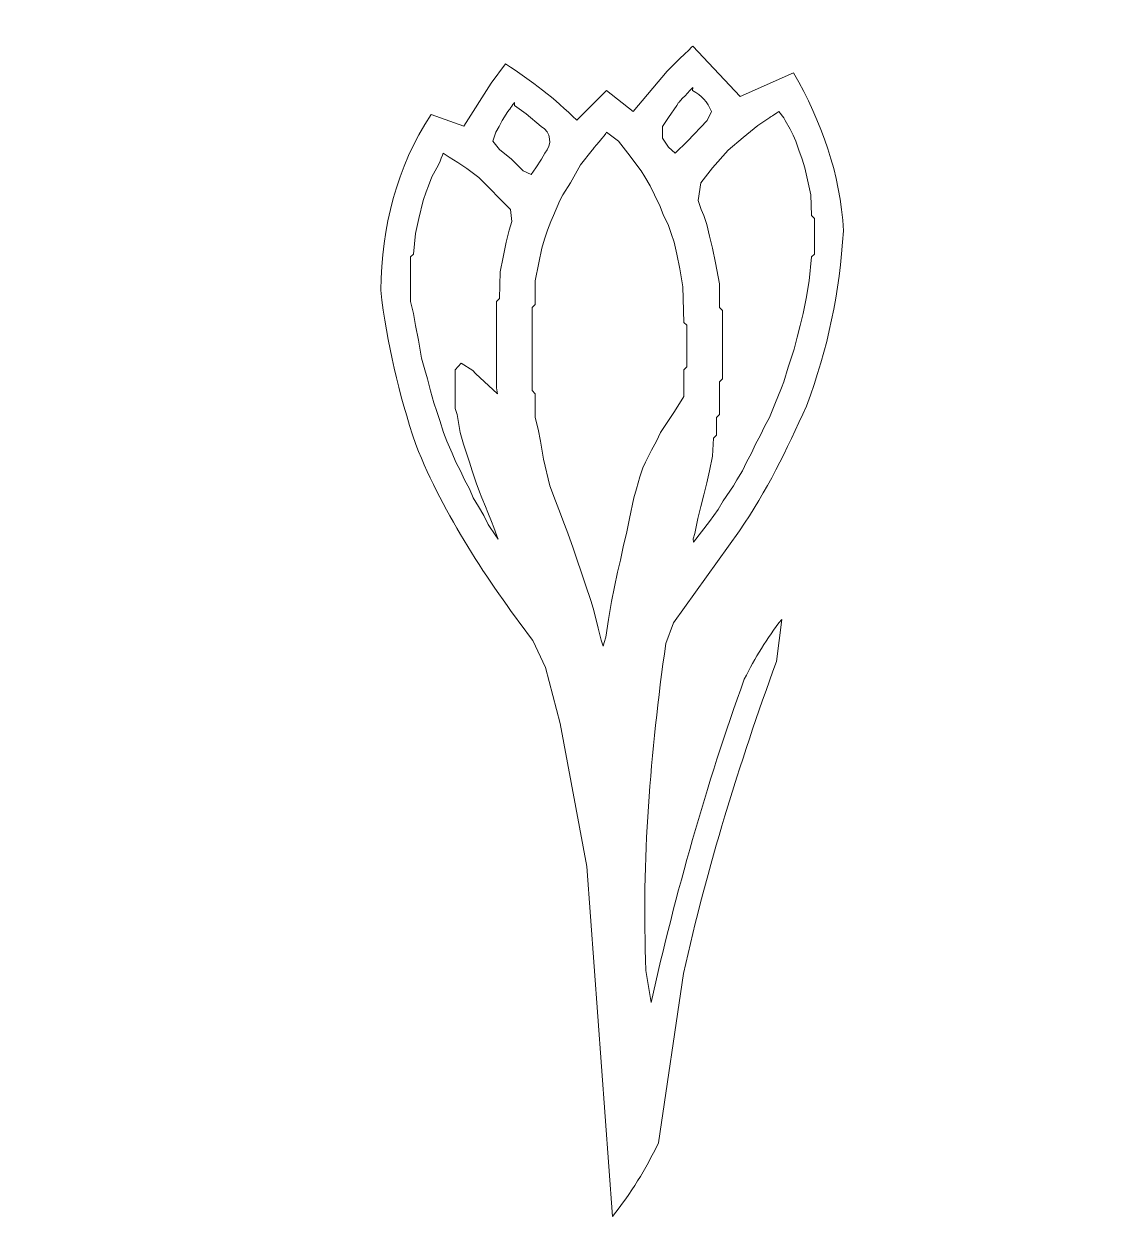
# Model space of a CAD drawing. Header units: centimetres. Extents: x -13.8 to 13.8, y -13.7 to 13.7.
# Drawn here: x -9.536 to -5.298, y -9.353 to -4.694 of the extents above; entities that cross this region are included whole.
import ezdxf

# ---------------------------------------------------------------- set-up
doc = ezdxf.new("R2010")
doc.units = ezdxf.units.CM
doc.header["$MEASUREMENT"] = 0
doc.layers.add('Layer 1', color=7, linetype='Continuous')

msp = doc.modelspace()

# ---------------------------------------------------------------- linework, layer by layer
at = {"layer": 'Layer 1', "lineweight": 0}
for points, knots in [([(-13.77439, -0.86164), (-13.77439, -0.86164), (-0.95374, -0.86164), (-0.95374, -0.86164), (-0.95374, -0.86164), (-0.95374, -0.86164), (-0.94194, -13.67105), (-0.94194, -13.67105), (-0.94194, -13.67105), (-0.94194, -13.67105), (-13.77439, -13.67105), (-13.77439, -13.67105), (-13.77439, -13.67105), (-13.77439, -13.67105), (-13.77439, -0.86164), (-13.77439, -0.86164)], [0, 0, 0, 0, 0.2, 0.2, 0.2, 0.2, 0.4, 0.4, 0.4, 0.4, 0.6, 0.6, 0.6, 0.6, 1, 1, 1, 1]), ([(-6.95031, -4.77946), (-6.95031, -4.77946), (-6.76666, -4.97454), (-6.76666, -4.97454), (-6.76666, -4.97454), (-6.76666, -4.97454), (-6.55978, -4.88273), (-6.55978, -4.88273), (-6.55978, -4.88273), (-6.45175, -5.0759), (-6.37957, -5.27058), (-6.367, -5.49347), (-6.367, -5.49347), (-6.38319, -5.7335), (-6.42587, -5.9463), (-6.51006, -6.17146), (-6.51006, -6.17146), (-6.58798, -6.34272), (-6.66227, -6.49854), (-6.76972, -6.6538), (-6.76972, -6.6538), (-6.76972, -6.6538), (-7.02404, -7.00966), (-7.02404, -7.00966), (-7.02404, -7.00966), (-7.02404, -7.00966), (-7.05433, -7.09023), (-7.05433, -7.09023), (-7.05433, -7.09023), (-7.11415, -7.51354), (-7.14826, -7.92576), (-7.13111, -8.35362), (-7.13111, -8.35362), (-7.13111, -8.35362), (-7.11129, -8.47858), (-7.11129, -8.47858), (-7.11129, -8.47858), (-7.01472, -8.04995), (-6.90042, -7.64133), (-6.75066, -7.22813), (-6.75066, -7.22813), (-6.70875, -7.14375), (-6.66456, -7.07039), (-6.60588, -6.99649), (-6.60588, -6.99649), (-6.60588, -6.99649), (-6.62625, -7.15918), (-6.62625, -7.15918), (-6.62625, -7.15918), (-6.77275, -7.55904), (-6.89218, -7.95052), (-6.98611, -8.36542), (-6.98611, -8.36542), (-6.98611, -8.36542), (-7.0825, -9.02018), (-7.0825, -9.02018), (-7.0825, -9.02018), (-7.13356, -9.12591), (-7.18786, -9.21372), (-7.26043, -9.30572), (-7.26043, -9.30572), (-7.26043, -9.30572), (-7.35912, -7.95185), (-7.35912, -7.95185), (-7.35912, -7.95185), (-7.35912, -7.95185), (-7.46276, -7.39921), (-7.46276, -7.39921), (-7.46276, -7.39921), (-7.46276, -7.39921), (-7.51954, -7.18185), (-7.51954, -7.18185), (-7.51954, -7.18185), (-7.51954, -7.18185), (-7.5687, -7.07861), (-7.5687, -7.07861), (-7.5687, -7.07861), (-7.74968, -6.83763), (-7.90742, -6.60178), (-8.02172, -6.32061), (-8.02172, -6.32061), (-8.08686, -6.12077), (-8.13353, -5.93236), (-8.1566, -5.72339), (-8.1566, -5.72339), (-8.15221, -5.47669), (-8.09831, -5.25227), (-7.96152, -5.0433), (-7.96152, -5.0433), (-7.96152, -5.0433), (-7.83502, -5.0896), (-7.83502, -5.0896), (-7.83502, -5.0896), (-7.83502, -5.0896), (-7.73006, -4.92273), (-7.73006, -4.92273), (-7.73006, -4.92273), (-7.73006, -4.92273), (-7.67405, -4.84825), (-7.67405, -4.84825), (-7.67405, -4.84825), (-7.57308, -4.91437), (-7.48432, -4.9816), (-7.39841, -5.06637), (-7.39841, -5.06637), (-7.39841, -5.06637), (-7.28374, -4.9517), (-7.28374, -4.9517), (-7.28374, -4.9517), (-7.28374, -4.9517), (-7.18031, -5.03211), (-7.18031, -5.03211), (-7.18031, -5.03211), (-7.18031, -5.03211), (-7.04924, -4.87646), (-7.04924, -4.87646), (-7.04924, -4.87646), (-7.04919, -4.8764), (-6.95031, -4.77925), (-6.95031, -4.77946)], [0, 0, 0, 0, 0.0322581, 0.0322581, 0.0322581, 0.0322581, 0.0645161, 0.0645161, 0.0645161, 0.0645161, 0.0967742, 0.0967742, 0.0967742, 0.0967742, 0.1290323, 0.1290323, 0.1290323, 0.1290323, 0.1612903, 0.1612903, 0.1612903, 0.1612903, 0.1935484, 0.1935484, 0.1935484, 0.1935484, 0.2258065, 0.2258065, 0.2258065, 0.2258065, 0.2580645, 0.2580645, 0.2580645, 0.2580645, 0.2903226, 0.2903226, 0.2903226, 0.2903226, 0.3225806, 0.3225806, 0.3225806, 0.3225806, 0.3548387, 0.3548387, 0.3548387, 0.3548387, 0.3870968, 0.3870968, 0.3870968, 0.3870968, 0.4193548, 0.4193548, 0.4193548, 0.4193548, 0.4516129, 0.4516129, 0.4516129, 0.4516129, 0.483871, 0.483871, 0.483871, 0.483871, 0.516129, 0.516129, 0.516129, 0.516129, 0.5483871, 0.5483871, 0.5483871, 0.5483871, 0.5806452, 0.5806452, 0.5806452, 0.5806452, 0.6129032, 0.6129032, 0.6129032, 0.6129032, 0.6451613, 0.6451613, 0.6451613, 0.6451613, 0.6774194, 0.6774194, 0.6774194, 0.6774194, 0.7096774, 0.7096774, 0.7096774, 0.7096774, 0.7419355, 0.7419355, 0.7419355, 0.7419355, 0.7741935, 0.7741935, 0.7741935, 0.7741935, 0.8064516, 0.8064516, 0.8064516, 0.8064516, 0.8387097, 0.8387097, 0.8387097, 0.8387097, 0.8709677, 0.8709677, 0.8709677, 0.8709677, 0.9032258, 0.9032258, 0.9032258, 0.9032258, 0.9354839, 0.9354839, 0.9354839, 0.9354839, 1, 1, 1, 1])]:
    msp.add_open_spline(points, degree=3, knots=knots, dxfattribs=at)
at = {"layer": 'Layer 1', "color": 7, "lineweight": 0}
for points, knots in [([(-6.95031, -4.94004), (-6.95031, -4.94004), (-6.95068, -4.95166), (-6.95068, -4.95166), (-6.95068, -4.95166), (-6.91639, -4.97034), (-6.89221, -4.99548), (-6.87792, -5.03223), (-6.87792, -5.03223), (-6.87792, -5.03223), (-6.89411, -5.06692), (-6.89411, -5.06692), (-6.89411, -5.06692), (-6.89411, -5.06692), (-6.97068, -5.14712), (-6.97068, -5.14712), (-6.97068, -5.14712), (-6.97068, -5.14712), (-7.01849, -5.19303), (-7.01849, -5.19303), (-7.01849, -5.19303), (-7.01849, -5.19303), (-7.04439, -5.17017), (-7.04439, -5.17017), (-7.04439, -5.17017), (-7.04439, -5.17017), (-7.06648, -5.13569), (-7.06648, -5.13569), (-7.06648, -5.13569), (-7.06648, -5.13569), (-7.06648, -5.08997), (-7.06648, -5.08997), (-7.06648, -5.08997), (-7.06648, -5.08997), (-7.04439, -5.05549), (-7.04439, -5.05549), (-7.04439, -5.05549), (-7.04439, -5.05549), (-7.01105, -5.00919), (-7.01105, -5.00919), (-7.01105, -5.00919), (-7.01105, -5.00919), (-7.00515, -4.99795), (-7.00515, -4.99795), (-7.00515, -4.99795), (-7.00516, -4.99795), (-6.95621, -4.94615), (-6.95031, -4.94004)], [0, 0, 0, 0, 0.0769231, 0.0769231, 0.0769231, 0.0769231, 0.1538462, 0.1538462, 0.1538462, 0.1538462, 0.2307692, 0.2307692, 0.2307692, 0.2307692, 0.3076923, 0.3076923, 0.3076923, 0.3076923, 0.3846154, 0.3846154, 0.3846154, 0.3846154, 0.4615385, 0.4615385, 0.4615385, 0.4615385, 0.5384615, 0.5384615, 0.5384615, 0.5384615, 0.6153846, 0.6153846, 0.6153846, 0.6153846, 0.6923077, 0.6923077, 0.6923077, 0.6923077, 0.7692308, 0.7692308, 0.7692308, 0.7692308, 0.8461538, 0.8461538, 0.8461538, 0.8461538, 1, 1, 1, 1]), ([(-7.63971, -4.99758), (-7.63971, -4.99758), (-7.63894, -5.0092), (-7.63894, -5.0092), (-7.63894, -5.0092), (-7.63894, -5.0092), (-7.59417, -5.04103), (-7.59417, -5.04103), (-7.59417, -5.04103), (-7.59417, -5.04103), (-7.53665, -5.08998), (-7.53665, -5.08998), (-7.53665, -5.08998), (-7.49741, -5.11152), (-7.49283, -5.16142), (-7.52199, -5.19322), (-7.52199, -5.19322), (-7.52199, -5.19322), (-7.53551, -5.21608), (-7.53551, -5.21608), (-7.53551, -5.21608), (-7.53551, -5.21608), (-7.55647, -5.25056), (-7.55647, -5.25056), (-7.55647, -5.25056), (-7.55647, -5.25056), (-7.57475, -5.27646), (-7.57475, -5.27646), (-7.57475, -5.27646), (-7.57475, -5.27646), (-7.60542, -5.26122), (-7.60542, -5.26122), (-7.60542, -5.26122), (-7.60542, -5.26122), (-7.65133, -5.21606), (-7.65133, -5.21606), (-7.65133, -5.21606), (-7.65133, -5.21606), (-7.69742, -5.17891), (-7.69742, -5.17891), (-7.69742, -5.17891), (-7.69742, -5.17891), (-7.72332, -5.14711), (-7.72332, -5.14711), (-7.72332, -5.14711), (-7.72332, -5.14711), (-7.7117, -5.11263), (-7.7117, -5.11263), (-7.7117, -5.11263), (-7.7117, -5.11263), (-7.69932, -5.08996), (-7.69932, -5.08996), (-7.69932, -5.08996), (-7.69932, -5.08996), (-7.68675, -5.06691), (-7.68675, -5.06691), (-7.68675, -5.06691), (-7.68675, -5.06691), (-7.66484, -5.03243), (-7.66484, -5.03243), (-7.66484, -5.03243), (-7.66487, -5.03243), (-7.6445, -5.00348), (-7.63971, -4.99758)], [0, 0, 0, 0, 0.0588235, 0.0588235, 0.0588235, 0.0588235, 0.1176471, 0.1176471, 0.1176471, 0.1176471, 0.1764706, 0.1764706, 0.1764706, 0.1764706, 0.2352941, 0.2352941, 0.2352941, 0.2352941, 0.2941176, 0.2941176, 0.2941176, 0.2941176, 0.3529412, 0.3529412, 0.3529412, 0.3529412, 0.4117647, 0.4117647, 0.4117647, 0.4117647, 0.4705882, 0.4705882, 0.4705882, 0.4705882, 0.5294118, 0.5294118, 0.5294118, 0.5294118, 0.5882353, 0.5882353, 0.5882353, 0.5882353, 0.6470588, 0.6470588, 0.6470588, 0.6470588, 0.7058824, 0.7058824, 0.7058824, 0.7058824, 0.7647059, 0.7647059, 0.7647059, 0.7647059, 0.8235294, 0.8235294, 0.8235294, 0.8235294, 0.8823529, 0.8823529, 0.8823529, 0.8823529, 1, 1, 1, 1]), ([(-6.61731, -5.03206), (-6.61731, -5.03206), (-6.59731, -5.0572), (-6.59731, -5.0572), (-6.59731, -5.0572), (-6.59731, -5.0572), (-6.59255, -5.06691), (-6.59255, -5.06691), (-6.59255, -5.06691), (-6.59255, -5.06691), (-6.57369, -5.1012), (-6.57369, -5.1012), (-6.57369, -5.1012), (-6.57369, -5.1012), (-6.56186, -5.12443), (-6.56186, -5.12443), (-6.56186, -5.12443), (-6.56186, -5.12443), (-6.55157, -5.1471), (-6.55157, -5.1471), (-6.55157, -5.1471), (-6.55157, -5.1471), (-6.53919, -5.18158), (-6.53919, -5.18158), (-6.53919, -5.18158), (-6.53919, -5.18158), (-6.52736, -5.21606), (-6.52736, -5.21606), (-6.52736, -5.21606), (-6.52736, -5.21606), (-6.51707, -5.25054), (-6.51707, -5.25054), (-6.51707, -5.25054), (-6.51707, -5.25054), (-6.50564, -5.29663), (-6.50564, -5.29663), (-6.50564, -5.29663), (-6.50564, -5.29663), (-6.49402, -5.35397), (-6.49402, -5.35397), (-6.49402, -5.35397), (-6.49402, -5.35397), (-6.49079, -5.43417), (-6.49079, -5.43417), (-6.49079, -5.43417), (-6.49079, -5.43417), (-6.47955, -5.4456), (-6.47955, -5.4456), (-6.47955, -5.4456), (-6.47955, -5.4456), (-6.47955, -5.58353), (-6.47955, -5.58353), (-6.47955, -5.58353), (-6.47955, -5.58353), (-6.49079, -5.59477), (-6.49079, -5.59477), (-6.49079, -5.59477), (-6.49079, -5.59477), (-6.49973, -5.68716), (-6.49973, -5.68716), (-6.49973, -5.68716), (-6.49973, -5.68716), (-6.51116, -5.75611), (-6.51116, -5.75611), (-6.51116, -5.75611), (-6.51116, -5.75611), (-6.52259, -5.81363), (-6.52259, -5.81363), (-6.52259, -5.81363), (-6.52259, -5.81363), (-6.53421, -5.85954), (-6.53421, -5.85954), (-6.53421, -5.85954), (-6.53421, -5.85954), (-6.54564, -5.90526), (-6.54564, -5.90526), (-6.54564, -5.90526), (-6.54564, -5.90526), (-6.55802, -5.95156), (-6.55802, -5.95156), (-6.55802, -5.95156), (-6.55802, -5.95156), (-6.56985, -5.98604), (-6.56985, -5.98604), (-6.56985, -5.98604), (-6.56985, -5.98604), (-6.58109, -6.02052), (-6.58109, -6.02052), (-6.58109, -6.02052), (-6.58109, -6.02052), (-6.59728, -6.07767), (-6.59728, -6.07767), (-6.59728, -6.07767), (-6.59728, -6.07767), (-6.60699, -6.10072), (-6.60699, -6.10072), (-6.60699, -6.10072), (-6.60699, -6.10072), (-6.62051, -6.1352), (-6.62051, -6.1352), (-6.62051, -6.1352), (-6.62051, -6.1352), (-6.62985, -6.15827), (-6.62985, -6.15827), (-6.62985, -6.15827), (-6.62985, -6.15827), (-6.65385, -6.21561), (-6.65385, -6.21561), (-6.65385, -6.21561), (-6.65385, -6.21561), (-6.67309, -6.25009), (-6.67309, -6.25009), (-6.67309, -6.25009), (-6.67309, -6.25009), (-6.68833, -6.28438), (-6.68833, -6.28438), (-6.68833, -6.28438), (-6.68833, -6.28438), (-6.70757, -6.31886), (-6.70757, -6.31886), (-6.70757, -6.31886), (-6.70757, -6.31886), (-6.72281, -6.35334), (-6.72281, -6.35334), (-6.72281, -6.35334), (-6.72281, -6.35334), (-6.74205, -6.38782), (-6.74205, -6.38782), (-6.74205, -6.38782), (-6.74205, -6.38782), (-6.75824, -6.4223), (-6.75824, -6.4223), (-6.75824, -6.4223), (-6.75824, -6.4223), (-6.77938, -6.45678), (-6.77938, -6.45678), (-6.77938, -6.45678), (-6.77938, -6.45678), (-6.79272, -6.47983), (-6.79272, -6.47983), (-6.79272, -6.47983), (-6.79272, -6.47983), (-6.83273, -6.53735), (-6.83273, -6.53735), (-6.83273, -6.53735), (-6.83273, -6.53735), (-6.85141, -6.57183), (-6.85141, -6.57183), (-6.85141, -6.57183), (-6.85141, -6.57183), (-6.88475, -6.61774), (-6.88475, -6.61774), (-6.88475, -6.61774), (-6.88475, -6.61774), (-6.94743, -6.69794), (-6.94743, -6.69794), (-6.94743, -6.69794), (-6.94743, -6.69794), (-6.94857, -6.6846), (-6.94857, -6.6846), (-6.94857, -6.6846), (-6.94857, -6.6846), (-6.94209, -6.66364), (-6.94209, -6.66364), (-6.94209, -6.66364), (-6.94209, -6.66364), (-6.93066, -6.6063), (-6.93066, -6.6063), (-6.93066, -6.6063), (-6.93066, -6.6063), (-6.91923, -6.56021), (-6.91923, -6.56021), (-6.91923, -6.56021), (-6.91923, -6.56021), (-6.90761, -6.5143), (-6.90761, -6.5143), (-6.90761, -6.5143), (-6.90761, -6.5143), (-6.89618, -6.46858), (-6.89618, -6.46858), (-6.89618, -6.46858), (-6.89618, -6.46858), (-6.88475, -6.42228), (-6.88475, -6.42228), (-6.88475, -6.42228), (-6.88475, -6.42228), (-6.87313, -6.36513), (-6.87313, -6.36513), (-6.87313, -6.36513), (-6.87313, -6.36513), (-6.87009, -6.29578), (-6.87009, -6.29578), (-6.87009, -6.29578), (-6.87009, -6.29578), (-6.85866, -6.28416), (-6.85866, -6.28416), (-6.85866, -6.28416), (-6.85866, -6.28416), (-6.85866, -6.21521), (-6.85866, -6.21521), (-6.85866, -6.21521), (-6.85866, -6.21521), (-6.84723, -6.20378), (-6.84723, -6.20378), (-6.84723, -6.20378), (-6.84723, -6.20378), (-6.84723, -6.07728), (-6.84723, -6.07728), (-6.84723, -6.07728), (-6.84723, -6.07728), (-6.83561, -6.06585), (-6.83561, -6.06585), (-6.83561, -6.06585), (-6.83561, -6.06585), (-6.83561, -5.80164), (-6.83561, -5.80164), (-6.83561, -5.80164), (-6.83561, -5.80164), (-6.84723, -5.79021), (-6.84723, -5.79021), (-6.84723, -5.79021), (-6.84723, -5.79021), (-6.84723, -5.69819), (-6.84723, -5.69819), (-6.84723, -5.69819), (-6.84723, -5.69819), (-6.8617, -5.61818), (-6.8617, -5.61818), (-6.8617, -5.61818), (-6.8617, -5.61818), (-6.87313, -5.56066), (-6.87313, -5.56066), (-6.87313, -5.56066), (-6.87313, -5.56066), (-6.88475, -5.51475), (-6.88475, -5.51475), (-6.88475, -5.51475), (-6.88475, -5.51475), (-6.89618, -5.46903), (-6.89618, -5.46903), (-6.89618, -5.46903), (-6.89618, -5.46903), (-6.90761, -5.43455), (-6.90761, -5.43455), (-6.90761, -5.43455), (-6.90761, -5.43455), (-6.91714, -5.4115), (-6.91714, -5.4115), (-6.91714, -5.4115), (-6.91714, -5.4115), (-6.92971, -5.37702), (-6.92971, -5.37702), (-6.92971, -5.37702), (-6.92971, -5.37702), (-6.91828, -5.30807), (-6.91828, -5.30807), (-6.91828, -5.30807), (-6.91828, -5.30807), (-6.87314, -5.25055), (-6.87314, -5.25055), (-6.87314, -5.25055), (-6.87314, -5.25055), (-6.81276, -5.1816), (-6.81276, -5.1816), (-6.81276, -5.1816), (-6.81276, -5.1816), (-6.75561, -5.13263), (-6.75561, -5.13263), (-6.75561, -5.13263), (-6.75561, -5.13263), (-6.69806, -5.08672), (-6.69806, -5.08672), (-6.69806, -5.08672), (-6.69806, -5.08672), (-6.65157, -5.0551), (-6.65157, -5.0551), (-6.65157, -5.0551), (-6.6516, -5.0551), (-6.62284, -5.03682), (-6.61731, -5.03206)], [0, 0, 0, 0, 0.0140845, 0.0140845, 0.0140845, 0.0140845, 0.028169, 0.028169, 0.028169, 0.028169, 0.0422535, 0.0422535, 0.0422535, 0.0422535, 0.056338, 0.056338, 0.056338, 0.056338, 0.0704225, 0.0704225, 0.0704225, 0.0704225, 0.084507, 0.084507, 0.084507, 0.084507, 0.0985915, 0.0985915, 0.0985915, 0.0985915, 0.1126761, 0.1126761, 0.1126761, 0.1126761, 0.1267606, 0.1267606, 0.1267606, 0.1267606, 0.1408451, 0.1408451, 0.1408451, 0.1408451, 0.1549296, 0.1549296, 0.1549296, 0.1549296, 0.1690141, 0.1690141, 0.1690141, 0.1690141, 0.1830986, 0.1830986, 0.1830986, 0.1830986, 0.1971831, 0.1971831, 0.1971831, 0.1971831, 0.2112676, 0.2112676, 0.2112676, 0.2112676, 0.2253521, 0.2253521, 0.2253521, 0.2253521, 0.2394366, 0.2394366, 0.2394366, 0.2394366, 0.2535211, 0.2535211, 0.2535211, 0.2535211, 0.2676056, 0.2676056, 0.2676056, 0.2676056, 0.2816901, 0.2816901, 0.2816901, 0.2816901, 0.2957746, 0.2957746, 0.2957746, 0.2957746, 0.3098592, 0.3098592, 0.3098592, 0.3098592, 0.3239437, 0.3239437, 0.3239437, 0.3239437, 0.3380282, 0.3380282, 0.3380282, 0.3380282, 0.3521127, 0.3521127, 0.3521127, 0.3521127, 0.3661972, 0.3661972, 0.3661972, 0.3661972, 0.3802817, 0.3802817, 0.3802817, 0.3802817, 0.3943662, 0.3943662, 0.3943662, 0.3943662, 0.4084507, 0.4084507, 0.4084507, 0.4084507, 0.4225352, 0.4225352, 0.4225352, 0.4225352, 0.4366197, 0.4366197, 0.4366197, 0.4366197, 0.4507042, 0.4507042, 0.4507042, 0.4507042, 0.4647887, 0.4647887, 0.4647887, 0.4647887, 0.4788732, 0.4788732, 0.4788732, 0.4788732, 0.4929577, 0.4929577, 0.4929577, 0.4929577, 0.5070423, 0.5070423, 0.5070423, 0.5070423, 0.5211268, 0.5211268, 0.5211268, 0.5211268, 0.5352113, 0.5352113, 0.5352113, 0.5352113, 0.5492958, 0.5492958, 0.5492958, 0.5492958, 0.5633803, 0.5633803, 0.5633803, 0.5633803, 0.5774648, 0.5774648, 0.5774648, 0.5774648, 0.5915493, 0.5915493, 0.5915493, 0.5915493, 0.6056338, 0.6056338, 0.6056338, 0.6056338, 0.6197183, 0.6197183, 0.6197183, 0.6197183, 0.6338028, 0.6338028, 0.6338028, 0.6338028, 0.6478873, 0.6478873, 0.6478873, 0.6478873, 0.6619718, 0.6619718, 0.6619718, 0.6619718, 0.6760563, 0.6760563, 0.6760563, 0.6760563, 0.6901408, 0.6901408, 0.6901408, 0.6901408, 0.7042254, 0.7042254, 0.7042254, 0.7042254, 0.7183099, 0.7183099, 0.7183099, 0.7183099, 0.7323944, 0.7323944, 0.7323944, 0.7323944, 0.7464789, 0.7464789, 0.7464789, 0.7464789, 0.7605634, 0.7605634, 0.7605634, 0.7605634, 0.7746479, 0.7746479, 0.7746479, 0.7746479, 0.7887324, 0.7887324, 0.7887324, 0.7887324, 0.8028169, 0.8028169, 0.8028169, 0.8028169, 0.8169014, 0.8169014, 0.8169014, 0.8169014, 0.8309859, 0.8309859, 0.8309859, 0.8309859, 0.8450704, 0.8450704, 0.8450704, 0.8450704, 0.8591549, 0.8591549, 0.8591549, 0.8591549, 0.8732394, 0.8732394, 0.8732394, 0.8732394, 0.8873239, 0.8873239, 0.8873239, 0.8873239, 0.9014085, 0.9014085, 0.9014085, 0.9014085, 0.915493, 0.915493, 0.915493, 0.915493, 0.9295775, 0.9295775, 0.9295775, 0.9295775, 0.943662, 0.943662, 0.943662, 0.943662, 0.9577465, 0.9577465, 0.9577465, 0.9577465, 0.971831, 0.971831, 0.971831, 0.971831, 1, 1, 1, 1]), ([(-7.28369, -5.11225), (-7.28369, -5.11225), (-7.23778, -5.14712), (-7.23778, -5.14712), (-7.23778, -5.14712), (-7.23778, -5.14712), (-7.20158, -5.19321), (-7.20158, -5.19321), (-7.20158, -5.19321), (-7.20158, -5.19321), (-7.14996, -5.26216), (-7.14996, -5.26216), (-7.14996, -5.26216), (-7.14996, -5.26216), (-7.13549, -5.28502), (-7.13549, -5.28502), (-7.13549, -5.28502), (-7.13549, -5.28502), (-7.11435, -5.3195), (-7.11435, -5.3195), (-7.11435, -5.3195), (-7.11435, -5.3195), (-7.09816, -5.35398), (-7.09816, -5.35398), (-7.09816, -5.35398), (-7.09816, -5.35398), (-7.07607, -5.40007), (-7.07607, -5.40007), (-7.07607, -5.40007), (-7.07607, -5.40007), (-7.06273, -5.43455), (-7.06273, -5.43455), (-7.06273, -5.43455), (-7.06273, -5.43455), (-7.0454, -5.46903), (-7.0454, -5.46903), (-7.0454, -5.46903), (-7.0454, -5.46903), (-7.03302, -5.50351), (-7.03302, -5.50351), (-7.03302, -5.50351), (-7.03302, -5.50351), (-7.02236, -5.53799), (-7.02236, -5.53799), (-7.02236, -5.53799), (-7.02236, -5.53799), (-7.01112, -5.58371), (-7.01112, -5.58371), (-7.01112, -5.58371), (-7.01112, -5.58371), (-6.99969, -5.64123), (-6.99969, -5.64123), (-6.99969, -5.64123), (-6.99969, -5.64123), (-6.98786, -5.71018), (-6.98786, -5.71018), (-6.98786, -5.71018), (-6.98786, -5.71018), (-6.98482, -5.84771), (-6.98482, -5.84771), (-6.98482, -5.84771), (-6.98482, -5.84771), (-6.97339, -5.85914), (-6.97339, -5.85914), (-6.97339, -5.85914), (-6.97339, -5.85914), (-6.97339, -6.02011), (-6.97339, -6.02011), (-6.97339, -6.02011), (-6.97339, -6.02011), (-6.98482, -6.03135), (-6.98482, -6.03135), (-6.98482, -6.03135), (-6.98482, -6.03135), (-6.98482, -6.1348), (-6.98482, -6.1348), (-6.98482, -6.1348), (-6.98482, -6.1348), (-7.02025, -6.19272), (-7.02025, -6.19272), (-7.02025, -6.19272), (-7.02025, -6.19272), (-7.04443, -6.2272), (-7.04443, -6.2272), (-7.04443, -6.2272), (-7.04443, -6.2272), (-7.0751, -6.27311), (-7.0751, -6.27311), (-7.0751, -6.27311), (-7.0751, -6.27311), (-7.09034, -6.30759), (-7.09034, -6.30759), (-7.09034, -6.30759), (-7.09034, -6.30759), (-7.10958, -6.34207), (-7.10958, -6.34207), (-7.10958, -6.34207), (-7.10958, -6.34207), (-7.13263, -6.38779), (-7.13263, -6.38779), (-7.13263, -6.38779), (-7.13263, -6.38779), (-7.14292, -6.41084), (-7.14292, -6.41084), (-7.14292, -6.41084), (-7.14292, -6.41084), (-7.15435, -6.44532), (-7.15435, -6.44532), (-7.15435, -6.44532), (-7.15435, -6.44532), (-7.1671, -6.49123), (-7.1671, -6.49123), (-7.1671, -6.49123), (-7.1671, -6.49123), (-7.17739, -6.52571), (-7.17739, -6.52571), (-7.17739, -6.52571), (-7.17739, -6.52571), (-7.19472, -6.60628), (-7.19472, -6.60628), (-7.19472, -6.60628), (-7.19472, -6.60628), (-7.20634, -6.66362), (-7.20634, -6.66362), (-7.20634, -6.66362), (-7.20634, -6.66362), (-7.21777, -6.70971), (-7.21777, -6.70971), (-7.21777, -6.70971), (-7.21777, -6.70971), (-7.2292, -6.76686), (-7.2292, -6.76686), (-7.2292, -6.76686), (-7.2292, -6.76686), (-7.24082, -6.81316), (-7.24082, -6.81316), (-7.24082, -6.81316), (-7.24082, -6.81316), (-7.25225, -6.87031), (-7.25225, -6.87031), (-7.25225, -6.87031), (-7.25225, -6.87031), (-7.26368, -6.92746), (-7.26368, -6.92746), (-7.26368, -6.92746), (-7.26368, -6.92746), (-7.2753, -6.99641), (-7.2753, -6.99641), (-7.2753, -6.99641), (-7.2753, -6.99641), (-7.28673, -7.06536), (-7.28673, -7.06536), (-7.28673, -7.06536), (-7.28673, -7.06536), (-7.29321, -7.08632), (-7.29321, -7.08632), (-7.29321, -7.08632), (-7.29321, -7.08632), (-7.29607, -7.10024), (-7.29607, -7.10024), (-7.29607, -7.10024), (-7.29607, -7.10024), (-7.30388, -7.07717), (-7.30388, -7.07717), (-7.30388, -7.07717), (-7.30388, -7.07717), (-7.31626, -7.03087), (-7.31626, -7.03087), (-7.31626, -7.03087), (-7.31626, -7.03087), (-7.33264, -6.96192), (-7.33264, -6.96192), (-7.33264, -6.96192), (-7.33264, -6.96192), (-7.3433, -6.92744), (-7.3433, -6.92744), (-7.3433, -6.92744), (-7.3433, -6.92744), (-7.36597, -6.85886), (-7.36597, -6.85886), (-7.36597, -6.85886), (-7.36597, -6.85886), (-7.3778, -6.82438), (-7.3778, -6.82438), (-7.3778, -6.82438), (-7.3778, -6.82438), (-7.40047, -6.75561), (-7.40047, -6.75561), (-7.40047, -6.75561), (-7.40047, -6.75561), (-7.41209, -6.72113), (-7.41209, -6.72113), (-7.41209, -6.72113), (-7.41209, -6.72113), (-7.43381, -6.66361), (-7.43381, -6.66361), (-7.43381, -6.66361), (-7.43381, -6.66361), (-7.44656, -6.62913), (-7.44656, -6.62913), (-7.44656, -6.62913), (-7.44656, -6.62913), (-7.46828, -6.57179), (-7.46828, -6.57179), (-7.46828, -6.57179), (-7.46828, -6.57179), (-7.48103, -6.53731), (-7.48103, -6.53731), (-7.48103, -6.53731), (-7.48103, -6.53731), (-7.50275, -6.47979), (-7.50275, -6.47979), (-7.50275, -6.47979), (-7.50275, -6.47979), (-7.52789, -6.37655), (-7.52789, -6.37655), (-7.52789, -6.37655), (-7.52789, -6.37655), (-7.53932, -6.3076), (-7.53932, -6.3076), (-7.53932, -6.3076), (-7.53932, -6.3076), (-7.54789, -6.2613), (-7.54789, -6.2613), (-7.54789, -6.2613), (-7.54789, -6.2613), (-7.55932, -6.21521), (-7.55932, -6.21521), (-7.55932, -6.21521), (-7.55932, -6.21521), (-7.55932, -6.12358), (-7.55932, -6.12358), (-7.55932, -6.12358), (-7.55932, -6.12358), (-7.57075, -6.11178), (-7.57075, -6.11178), (-7.57075, -6.11178), (-7.57075, -6.11178), (-7.57075, -5.79021), (-7.57075, -5.79021), (-7.57075, -5.79021), (-7.57075, -5.79021), (-7.55932, -5.77878), (-7.55932, -5.77878), (-7.55932, -5.77878), (-7.55932, -5.77878), (-7.55932, -5.68676), (-7.55932, -5.68676), (-7.55932, -5.68676), (-7.55932, -5.68676), (-7.54522, -5.61818), (-7.54522, -5.61818), (-7.54522, -5.61818), (-7.54522, -5.61818), (-7.53339, -5.56066), (-7.53339, -5.56066), (-7.53339, -5.56066), (-7.53339, -5.56066), (-7.5231, -5.52618), (-7.5231, -5.52618), (-7.5231, -5.52618), (-7.5231, -5.52618), (-7.51167, -5.4917), (-7.51167, -5.4917), (-7.51167, -5.4917), (-7.51167, -5.4917), (-7.49892, -5.45722), (-7.49892, -5.45722), (-7.49892, -5.45722), (-7.49892, -5.45722), (-7.48863, -5.43455), (-7.48863, -5.43455), (-7.48863, -5.43455), (-7.48863, -5.43455), (-7.46442, -5.37703), (-7.46442, -5.37703), (-7.46442, -5.37703), (-7.46442, -5.37703), (-7.45318, -5.35398), (-7.45318, -5.35398), (-7.45318, -5.35398), (-7.45318, -5.35398), (-7.42347, -5.30807), (-7.42347, -5.30807), (-7.42347, -5.30807), (-7.42347, -5.30807), (-7.38423, -5.23912), (-7.38423, -5.23912), (-7.38423, -5.23912), (-7.38423, -5.23912), (-7.33946, -5.1816), (-7.33946, -5.1816), (-7.33946, -5.1816), (-7.33949, -5.1816), (-7.28559, -5.1195), (-7.28369, -5.11225)], [0, 0, 0, 0, 0.0133333, 0.0133333, 0.0133333, 0.0133333, 0.0266667, 0.0266667, 0.0266667, 0.0266667, 0.04, 0.04, 0.04, 0.04, 0.0533333, 0.0533333, 0.0533333, 0.0533333, 0.0666667, 0.0666667, 0.0666667, 0.0666667, 0.08, 0.08, 0.08, 0.08, 0.0933333, 0.0933333, 0.0933333, 0.0933333, 0.1066667, 0.1066667, 0.1066667, 0.1066667, 0.12, 0.12, 0.12, 0.12, 0.1333333, 0.1333333, 0.1333333, 0.1333333, 0.1466667, 0.1466667, 0.1466667, 0.1466667, 0.16, 0.16, 0.16, 0.16, 0.1733333, 0.1733333, 0.1733333, 0.1733333, 0.1866667, 0.1866667, 0.1866667, 0.1866667, 0.2, 0.2, 0.2, 0.2, 0.2133333, 0.2133333, 0.2133333, 0.2133333, 0.2266667, 0.2266667, 0.2266667, 0.2266667, 0.24, 0.24, 0.24, 0.24, 0.2533333, 0.2533333, 0.2533333, 0.2533333, 0.2666667, 0.2666667, 0.2666667, 0.2666667, 0.28, 0.28, 0.28, 0.28, 0.2933333, 0.2933333, 0.2933333, 0.2933333, 0.3066667, 0.3066667, 0.3066667, 0.3066667, 0.32, 0.32, 0.32, 0.32, 0.3333333, 0.3333333, 0.3333333, 0.3333333, 0.3466667, 0.3466667, 0.3466667, 0.3466667, 0.36, 0.36, 0.36, 0.36, 0.3733333, 0.3733333, 0.3733333, 0.3733333, 0.3866667, 0.3866667, 0.3866667, 0.3866667, 0.4, 0.4, 0.4, 0.4, 0.4133333, 0.4133333, 0.4133333, 0.4133333, 0.4266667, 0.4266667, 0.4266667, 0.4266667, 0.44, 0.44, 0.44, 0.44, 0.4533333, 0.4533333, 0.4533333, 0.4533333, 0.4666667, 0.4666667, 0.4666667, 0.4666667, 0.48, 0.48, 0.48, 0.48, 0.4933333, 0.4933333, 0.4933333, 0.4933333, 0.5066667, 0.5066667, 0.5066667, 0.5066667, 0.52, 0.52, 0.52, 0.52, 0.5333333, 0.5333333, 0.5333333, 0.5333333, 0.5466667, 0.5466667, 0.5466667, 0.5466667, 0.56, 0.56, 0.56, 0.56, 0.5733333, 0.5733333, 0.5733333, 0.5733333, 0.5866667, 0.5866667, 0.5866667, 0.5866667, 0.6, 0.6, 0.6, 0.6, 0.6133333, 0.6133333, 0.6133333, 0.6133333, 0.6266667, 0.6266667, 0.6266667, 0.6266667, 0.64, 0.64, 0.64, 0.64, 0.6533333, 0.6533333, 0.6533333, 0.6533333, 0.6666667, 0.6666667, 0.6666667, 0.6666667, 0.68, 0.68, 0.68, 0.68, 0.6933333, 0.6933333, 0.6933333, 0.6933333, 0.7066667, 0.7066667, 0.7066667, 0.7066667, 0.72, 0.72, 0.72, 0.72, 0.7333333, 0.7333333, 0.7333333, 0.7333333, 0.7466667, 0.7466667, 0.7466667, 0.7466667, 0.76, 0.76, 0.76, 0.76, 0.7733333, 0.7733333, 0.7733333, 0.7733333, 0.7866667, 0.7866667, 0.7866667, 0.7866667, 0.8, 0.8, 0.8, 0.8, 0.8133333, 0.8133333, 0.8133333, 0.8133333, 0.8266667, 0.8266667, 0.8266667, 0.8266667, 0.84, 0.84, 0.84, 0.84, 0.8533333, 0.8533333, 0.8533333, 0.8533333, 0.8666667, 0.8666667, 0.8666667, 0.8666667, 0.88, 0.88, 0.88, 0.88, 0.8933333, 0.8933333, 0.8933333, 0.8933333, 0.9066667, 0.9066667, 0.9066667, 0.9066667, 0.92, 0.92, 0.92, 0.92, 0.9333333, 0.9333333, 0.9333333, 0.9333333, 0.9466667, 0.9466667, 0.9466667, 0.9466667, 0.96, 0.96, 0.96, 0.96, 0.9733333, 0.9733333, 0.9733333, 0.9733333, 1, 1, 1, 1]), ([(-7.91538, -5.19303), (-7.91538, -5.19303), (-7.89157, -5.20846), (-7.89157, -5.20846), (-7.89157, -5.20846), (-7.89157, -5.20846), (-7.85823, -5.22942), (-7.85823, -5.22942), (-7.85823, -5.22942), (-7.85823, -5.22942), (-7.82375, -5.25323), (-7.82375, -5.25323), (-7.82375, -5.25323), (-7.82375, -5.25323), (-7.77784, -5.28771), (-7.77784, -5.28771), (-7.77784, -5.28771), (-7.77784, -5.28771), (-7.65439, -5.41135), (-7.65439, -5.41135), (-7.65439, -5.41135), (-7.65439, -5.41135), (-7.64963, -5.45726), (-7.64963, -5.45726), (-7.64963, -5.45726), (-7.64963, -5.45726), (-7.65992, -5.49174), (-7.65992, -5.49174), (-7.65992, -5.49174), (-7.65992, -5.49174), (-7.67135, -5.53804), (-7.67135, -5.53804), (-7.67135, -5.53804), (-7.67135, -5.53804), (-7.68297, -5.59519), (-7.68297, -5.59519), (-7.68297, -5.59519), (-7.68297, -5.59519), (-7.6944, -5.65271), (-7.6944, -5.65271), (-7.6944, -5.65271), (-7.6944, -5.65271), (-7.69726, -5.75577), (-7.69726, -5.75577), (-7.69726, -5.75577), (-7.69726, -5.75577), (-7.7085, -5.7672), (-7.7085, -5.7672), (-7.7085, -5.7672), (-7.7085, -5.7672), (-7.7085, -6.10039), (-7.7085, -6.10039), (-7.7085, -6.10039), (-7.7085, -6.10039), (-7.70506, -6.12362), (-7.70506, -6.12362), (-7.70506, -6.12362), (-7.70506, -6.12362), (-7.79041, -6.04533), (-7.79041, -6.04533), (-7.79041, -6.04533), (-7.79041, -6.04533), (-7.80089, -6.03448), (-7.80089, -6.03448), (-7.80089, -6.03448), (-7.80089, -6.03448), (-7.84566, -6.00609), (-7.84566, -6.00609), (-7.84566, -6.00609), (-7.84566, -6.00609), (-7.86947, -6.03144), (-7.86947, -6.03144), (-7.86947, -6.03144), (-7.86947, -6.03144), (-7.86947, -6.1808), (-7.86947, -6.1808), (-7.86947, -6.1808), (-7.86947, -6.1808), (-7.86127, -6.20422), (-7.86127, -6.20422), (-7.86127, -6.20422), (-7.86127, -6.20422), (-7.84947, -6.27317), (-7.84947, -6.27317), (-7.84947, -6.27317), (-7.84947, -6.27317), (-7.83709, -6.31889), (-7.83709, -6.31889), (-7.83709, -6.31889), (-7.83709, -6.31889), (-7.82566, -6.35337), (-7.82566, -6.35337), (-7.82566, -6.35337), (-7.82566, -6.35337), (-7.81404, -6.38785), (-7.81404, -6.38785), (-7.81404, -6.38785), (-7.81404, -6.38785), (-7.80261, -6.42233), (-7.80261, -6.42233), (-7.80261, -6.42233), (-7.80261, -6.42233), (-7.78814, -6.46863), (-7.78814, -6.46863), (-7.78814, -6.46863), (-7.78814, -6.46863), (-7.7748, -6.50292), (-7.7748, -6.50292), (-7.7748, -6.50292), (-7.7748, -6.50292), (-7.76546, -6.52578), (-7.76546, -6.52578), (-7.76546, -6.52578), (-7.76546, -6.52578), (-7.75194, -6.56026), (-7.75194, -6.56026), (-7.75194, -6.56026), (-7.75194, -6.56026), (-7.74241, -6.58331), (-7.74241, -6.58331), (-7.74241, -6.58331), (-7.74241, -6.58331), (-7.72889, -6.61779), (-7.72889, -6.61779), (-7.72889, -6.61779), (-7.72889, -6.61779), (-7.71918, -6.64084), (-7.71918, -6.64084), (-7.71918, -6.64084), (-7.71918, -6.64084), (-7.70794, -6.67323), (-7.70794, -6.67323), (-7.70794, -6.67323), (-7.70794, -6.67323), (-7.70299, -6.68675), (-7.70299, -6.68675), (-7.70299, -6.68675), (-7.70299, -6.68675), (-7.71175, -6.67323), (-7.71175, -6.67323), (-7.71175, -6.67323), (-7.71175, -6.67323), (-7.74128, -6.62923), (-7.74128, -6.62923), (-7.74128, -6.62923), (-7.74128, -6.62923), (-7.75784, -6.59475), (-7.75784, -6.59475), (-7.75784, -6.59475), (-7.75784, -6.59475), (-7.77861, -6.56027), (-7.77861, -6.56027), (-7.77861, -6.56027), (-7.77861, -6.56027), (-7.7988, -6.52579), (-7.7988, -6.52579), (-7.7988, -6.52579), (-7.7988, -6.52579), (-7.81404, -6.49131), (-7.81404, -6.49131), (-7.81404, -6.49131), (-7.81404, -6.49131), (-7.83328, -6.45683), (-7.83328, -6.45683), (-7.83328, -6.45683), (-7.83328, -6.45683), (-7.84852, -6.42235), (-7.84852, -6.42235), (-7.84852, -6.42235), (-7.84852, -6.42235), (-7.8668, -6.38787), (-7.8668, -6.38787), (-7.8668, -6.38787), (-7.8668, -6.38787), (-7.88014, -6.35339), (-7.88014, -6.35339), (-7.88014, -6.35339), (-7.88014, -6.35339), (-7.8908, -6.33072), (-7.8908, -6.33072), (-7.8908, -6.33072), (-7.8908, -6.33072), (-7.90128, -6.30767), (-7.90128, -6.30767), (-7.90128, -6.30767), (-7.90128, -6.30767), (-7.91366, -6.27319), (-7.91366, -6.27319), (-7.91366, -6.27319), (-7.91366, -6.27319), (-7.92813, -6.22728), (-7.92813, -6.22728), (-7.92813, -6.22728), (-7.92813, -6.22728), (-7.94051, -6.1928), (-7.94051, -6.1928), (-7.94051, -6.1928), (-7.94051, -6.1928), (-7.95194, -6.15832), (-7.95194, -6.15832), (-7.95194, -6.15832), (-7.95194, -6.15832), (-7.96469, -6.1122), (-7.96469, -6.1122), (-7.96469, -6.1122), (-7.96469, -6.1122), (-7.97593, -6.06629), (-7.97593, -6.06629), (-7.97593, -6.06629), (-7.97593, -6.06629), (-7.98641, -6.03181), (-7.98641, -6.03181), (-7.98641, -6.03181), (-7.98641, -6.03181), (-7.99916, -5.98609), (-7.99916, -5.98609), (-7.99916, -5.98609), (-7.99916, -5.98609), (-8.0104, -5.91714), (-8.0104, -5.91714), (-8.0104, -5.91714), (-8.0104, -5.91714), (-8.02183, -5.85959), (-8.02183, -5.85959), (-8.02183, -5.85959), (-8.02183, -5.85959), (-8.0304, -5.81329), (-8.0304, -5.81329), (-8.0304, -5.81329), (-8.0304, -5.81329), (-8.04183, -5.7672), (-8.04183, -5.7672), (-8.04183, -5.7672), (-8.04183, -5.7672), (-8.04183, -5.5948), (-8.04183, -5.5948), (-8.04183, -5.5948), (-8.04183, -5.5948), (-8.0304, -5.58356), (-8.0304, -5.58356), (-8.0304, -5.58356), (-8.0304, -5.58356), (-8.02183, -5.50355), (-8.02183, -5.50355), (-8.02183, -5.50355), (-8.02183, -5.50355), (-8.00945, -5.44603), (-8.00945, -5.44603), (-8.00945, -5.44603), (-8.00945, -5.44603), (-7.99326, -5.37708), (-7.99326, -5.37708), (-7.99326, -5.37708), (-7.99326, -5.37708), (-7.98143, -5.3426), (-7.98143, -5.3426), (-7.98143, -5.3426), (-7.98143, -5.3426), (-7.97209, -5.31955), (-7.97209, -5.31955), (-7.97209, -5.31955), (-7.97209, -5.31955), (-7.95875, -5.28507), (-7.95875, -5.28507), (-7.95875, -5.28507), (-7.95875, -5.28507), (-7.94047, -5.25059), (-7.94047, -5.25059), (-7.94047, -5.25059), (-7.94047, -5.25059), (-7.92864, -5.2285), (-7.92864, -5.2285), (-7.92864, -5.2285), (-7.92872, -5.22846), (-7.9171, -5.19988), (-7.91538, -5.19303)], [0, 0, 0, 0, 0.0142857, 0.0142857, 0.0142857, 0.0142857, 0.0285714, 0.0285714, 0.0285714, 0.0285714, 0.0428571, 0.0428571, 0.0428571, 0.0428571, 0.0571429, 0.0571429, 0.0571429, 0.0571429, 0.0714286, 0.0714286, 0.0714286, 0.0714286, 0.0857143, 0.0857143, 0.0857143, 0.0857143, 0.1, 0.1, 0.1, 0.1, 0.1142857, 0.1142857, 0.1142857, 0.1142857, 0.1285714, 0.1285714, 0.1285714, 0.1285714, 0.1428571, 0.1428571, 0.1428571, 0.1428571, 0.1571429, 0.1571429, 0.1571429, 0.1571429, 0.1714286, 0.1714286, 0.1714286, 0.1714286, 0.1857143, 0.1857143, 0.1857143, 0.1857143, 0.2, 0.2, 0.2, 0.2, 0.2142857, 0.2142857, 0.2142857, 0.2142857, 0.2285714, 0.2285714, 0.2285714, 0.2285714, 0.2428571, 0.2428571, 0.2428571, 0.2428571, 0.2571429, 0.2571429, 0.2571429, 0.2571429, 0.2714286, 0.2714286, 0.2714286, 0.2714286, 0.2857143, 0.2857143, 0.2857143, 0.2857143, 0.3, 0.3, 0.3, 0.3, 0.3142857, 0.3142857, 0.3142857, 0.3142857, 0.3285714, 0.3285714, 0.3285714, 0.3285714, 0.3428571, 0.3428571, 0.3428571, 0.3428571, 0.3571429, 0.3571429, 0.3571429, 0.3571429, 0.3714286, 0.3714286, 0.3714286, 0.3714286, 0.3857143, 0.3857143, 0.3857143, 0.3857143, 0.4, 0.4, 0.4, 0.4, 0.4142857, 0.4142857, 0.4142857, 0.4142857, 0.4285714, 0.4285714, 0.4285714, 0.4285714, 0.4428571, 0.4428571, 0.4428571, 0.4428571, 0.4571429, 0.4571429, 0.4571429, 0.4571429, 0.4714286, 0.4714286, 0.4714286, 0.4714286, 0.4857143, 0.4857143, 0.4857143, 0.4857143, 0.5, 0.5, 0.5, 0.5, 0.5142857, 0.5142857, 0.5142857, 0.5142857, 0.5285714, 0.5285714, 0.5285714, 0.5285714, 0.5428571, 0.5428571, 0.5428571, 0.5428571, 0.5571429, 0.5571429, 0.5571429, 0.5571429, 0.5714286, 0.5714286, 0.5714286, 0.5714286, 0.5857143, 0.5857143, 0.5857143, 0.5857143, 0.6, 0.6, 0.6, 0.6, 0.6142857, 0.6142857, 0.6142857, 0.6142857, 0.6285714, 0.6285714, 0.6285714, 0.6285714, 0.6428571, 0.6428571, 0.6428571, 0.6428571, 0.6571429, 0.6571429, 0.6571429, 0.6571429, 0.6714286, 0.6714286, 0.6714286, 0.6714286, 0.6857143, 0.6857143, 0.6857143, 0.6857143, 0.7, 0.7, 0.7, 0.7, 0.7142857, 0.7142857, 0.7142857, 0.7142857, 0.7285714, 0.7285714, 0.7285714, 0.7285714, 0.7428571, 0.7428571, 0.7428571, 0.7428571, 0.7571429, 0.7571429, 0.7571429, 0.7571429, 0.7714286, 0.7714286, 0.7714286, 0.7714286, 0.7857143, 0.7857143, 0.7857143, 0.7857143, 0.8, 0.8, 0.8, 0.8, 0.8142857, 0.8142857, 0.8142857, 0.8142857, 0.8285714, 0.8285714, 0.8285714, 0.8285714, 0.8428571, 0.8428571, 0.8428571, 0.8428571, 0.8571429, 0.8571429, 0.8571429, 0.8571429, 0.8714286, 0.8714286, 0.8714286, 0.8714286, 0.8857143, 0.8857143, 0.8857143, 0.8857143, 0.9, 0.9, 0.9, 0.9, 0.9142857, 0.9142857, 0.9142857, 0.9142857, 0.9285714, 0.9285714, 0.9285714, 0.9285714, 0.9428571, 0.9428571, 0.9428571, 0.9428571, 0.9571429, 0.9571429, 0.9571429, 0.9571429, 0.9714286, 0.9714286, 0.9714286, 0.9714286, 1, 1, 1, 1])]:
    msp.add_open_spline(points, degree=3, knots=knots, dxfattribs=at)

doc.saveas('drawing.dxf')
